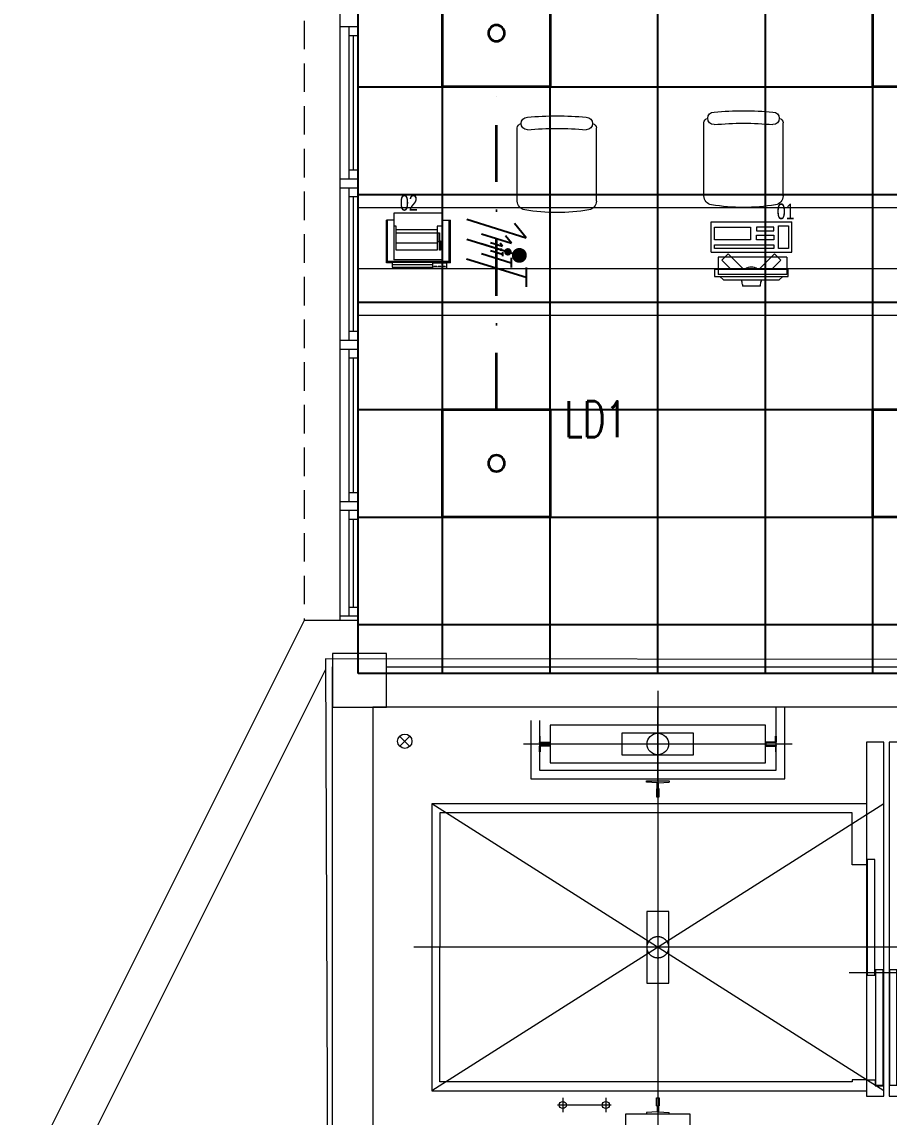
# Model space of a CAD drawing. Header units: inches. Extents: x -12418 to 57169, y -29325 to 19878.
# Drawn here: x -3547 to 1290, y -947 to 5163 of the extents above; entities that cross this region are included whole.
import ezdxf
from ezdxf.enums import TextEntityAlignment as Align

# ---------------------------------------------------------------- set-up
doc = ezdxf.new("R2010")
doc.units = ezdxf.units.IN
doc.header["$LTSCALE"] = 25
doc.header["$MEASUREMENT"] = 0
for name, pattern in [('00-Ground Floor$0$CENTERX2', [101.6, 63.5, -12.7, 12.7, -12.7]), ('00-Ground Floor$0$DASHED2', [9.525, 6.35, -3.175]), ('00-Ground Floor$0$HIDDEN', [9.525, 6.35, -3.175]), ('DASHDOT', [25.4, 12.7, -6.35, 0, -6.35])]:
    doc.linetypes.add(name, pattern=pattern)
doc.layers.get('0').update_dxf_attribs({"color": 8})
for name, color, linetype, lineweight in [('00-Ground Floor$0$72_EGR_EQP_TAG', 142, 'Continuous', 5), ('00-Ground Floor$0$Aluminum', 251, 'Continuous', 5), ('00-Ground Floor$0$Axis', 251, '00-Ground Floor$0$CENTERX2', 5), ('00-Ground Floor$0$C-HYDR-CTCH', 251, 'Continuous', 5), ('00-Ground Floor$0$Cabin', 7, 'Continuous', 5), ('00-Ground Floor$0$LOADING', 253, 'Continuous', 5), ('00-Ground Floor$0$Notes', 1, 'Continuous', 5), ('00-Ground Floor$0$Proj', 251, 'Continuous', 5), ('00-Ground Floor$0$Structure', 251, 'Continuous', 5), ('00-Ground Floor$0$Tech', 169, '00-Ground Floor$0$DASHED2', 5), ('00-Ground Floor$0$Walls', 251, 'Continuous', 5), ('E-LITE-CIRC-NUMB', 6, 'Continuous', 25), ('E-LITE-CLNG', 150, 'Continuous', 35), ('E-LITE-CLNG-CNDT', 6, 'DASHDOT', 35), ('E-LITE-CTRL', 6, 'Continuous', 25), ('E-LITE-IDEN', 6, 'Continuous', 25), ('E-POWR-WIRE', 6, 'Continuous', 25), ('E-POWR-WIRE @ 100', 6, 'Continuous', 25), ('E-POWR-WIRE @ 20', 6, 'Continuous', 25), ('E-POWR-WIRE @ 50', 6, 'Continuous', 25)]:
    doc.layers.add(name, color=color, linetype=linetype, lineweight=lineweight)
doc.layers.add('00-Ground Floor$0$False Ceiling', color=251, linetype='Continuous')
doc.styles.add('00-Ground Floor$0$X3G_ENTITY_257CFD', font='swisscl.ttf', dxfattribs={"height": 200})
doc.styles.add('DC_Simplex', font='SIMPLEX.shx', dxfattribs={"width": 0.7})

# ---------------------------------------------------------------- blocks, each defined once
blk = doc.blocks.new('00-Ground Floor$0$T127-1_B')
at = {"layer": '00-Ground Floor$0$Cabin'}
for p, q in [((78, 4), (82, 63.5)), ((44.5, 8), (44.5, 4)), ((44.5, 4), (78, 4)), ((44.5, -8), (44.5, -4)), ((44.5, -4), (78, -4)), ((78, -4), (82, -63.5))]:
    blk.add_line(p, q, dxfattribs=at)
at = {"layer": '00-Ground Floor$0$Cabin', "ltscale": 5}
for points in [[(82, 63.5), (89, 63.5), (89, -63.5), (82, -63.5)], [(44.5, 8), (0, 8), (0, -8), (44.5, -8)]]:
    blk.add_lwpolyline(points, dxfattribs=at)
blk = doc.blocks.new('00-Ground Floor$0$T127-1_B__1680')
at = {"layer": '00-Ground Floor$0$Axis'}
blk.add_line((-990, 0), (990, 0), dxfattribs=at)
at = {"layer": '00-Ground Floor$0$Notes', "xscale": -1}
blk.add_blockref('00-Ground Floor$0$T127-1_B', (-840, 0), dxfattribs=at)
at = {"layer": '00-Ground Floor$0$Notes'}
blk.add_blockref('00-Ground Floor$0$T127-1_B', (840, 0), dxfattribs=at)
blk = doc.blocks.new('00-Ground Floor$0$JIS5K')
at = {"layer": '00-Ground Floor$0$Cabin'}
for p, q in [((60.2, 8), (60.2, 11.2)), ((60.2, -8), (60.2, -11.2))]:
    blk.add_line(p, q, dxfattribs=at)
at = {"layer": '00-Ground Floor$0$Cabin', "ltscale": 5}
for points in [[(57, 11.2), (0, 11.2), (0, -11.2), (57, -11.2)], [(60.2, 8), (3.2, 8), (3.2, -8), (60.2, -8)], [(57, 11.2), (57, 43.5), (60.2, 43.5), (60.2, 11.2)], [(57, -11.2), (57, -43.5), (60.2, -43.5), (60.2, -11.2)]]:
    blk.add_lwpolyline(points, dxfattribs=at)
blk = doc.blocks.new('00-Ground Floor$0$JIS5K__1200')
at = {"layer": '00-Ground Floor$0$Axis'}
blk.add_line((-750, 0), (750, 0), dxfattribs=at)
at = {"layer": '00-Ground Floor$0$Notes', "xscale": -1}
blk.add_blockref('00-Ground Floor$0$JIS5K', (-600, 0), dxfattribs=at)
at = {"layer": '00-Ground Floor$0$Notes'}
blk.add_blockref('00-Ground Floor$0$JIS5K', (600, 0), dxfattribs=at)
blk = doc.blocks.new('00-Ground Floor$0$对重支撑1')
at = {"layer": '00-Ground Floor$0$Cabin'}
blk.add_lwpolyline([(1060, 178), (929, 178), (929, -178), (1060, -178)], close=True, dxfattribs=at).dxf.unprotected_set("ltscale", 0)
blk = doc.blocks.new('00-Ground Floor$0$井道平面图轿厢1轿厢地坎')
at = {"layer": '00-Ground Floor$0$Axis', "ltscale": 0.864}
blk.add_lwpolyline([(0, 96), (0, -192)], dxfattribs=at)
at = {"layer": '00-Ground Floor$0$Cabin', "ltscale": 5}
for points in [[(690, 0), (690, -96), (-1285, -96), (-1285, 0)], [(15, -3), (15, -46), (-630, -46), (-630, -3)], [(630, -50), (630, -93), (-15, -93), (-15, -50)]]:
    blk.add_lwpolyline(points, close=True, dxfattribs=at)
at = {"layer": '00-Ground Floor$0$Cabin'}
for points in [[(600, 0), (600, -48)], [(600, -48), (633, -48)], [(633, -48), (633, -96)]]:
    blk.add_lwpolyline(points, dxfattribs=at)
blk = doc.blocks.new('00-Ground Floor$0$层门地坎1')
at = {"layer": '00-Ground Floor$0$Axis', "ltscale": 0.81}
blk.add_lwpolyline([(0, 90), (0, -180)], dxfattribs=at)
at = {"layer": '00-Ground Floor$0$Cabin', "ltscale": 5}
for points in [[(690, 0), (690, -90), (-1285, -90), (-1285, 0)], [(15, -47), (15, -87), (-630, -87), (-630, -47)], [(630, -3), (630, -43), (-15, -43), (-15, -3)]]:
    blk.add_lwpolyline(points, close=True, dxfattribs=at)
blk = doc.blocks.new('00-Ground Floor$0$GF21021-P')
for p, q in [((-0.2207, 0.4756), (-0.2207, 0.0675)), ((0.2205, 0.4756), (0.2205, 0.0675))]:
    blk.add_line(p, q)
for centre, radius, start, end in [((-0.1707, 0.4756), 0.05, 99.63288, 180), ((-0.0001, -0.5295), 1.0695, 80.36712, 99.63288), ((0.1705, 0.4756), 0.05, 0, 80.36712), ((-0.1957, 0.0675), 0.025, 180, 261.47208), ((-0.1643, 0.0425), 0.0351, 90, 270), ((0, 1.8467), 1.7767, 264.69456, 275.30527), ((0.1641, 0.0425), 0.0351, 270, 90), ((0.1955, 0.0675), 0.025, 278.52792, 0), ((0, 1.8314), 1.8314, 264.85322, 275.14698)]:
    blk.add_arc(centre, radius, start, end)
blk = doc.blocks.new('00-Ground Floor$0$ITPPLT2C-P')
at = {"color": 0}
for p, q in [((0, 0), (0, -0.2262)), ((0.0252, 0), (0, 0)), ((0.0139, 0), (0.0139, -0.2262)), ((0.0252, 0), (0.0139, 0)), ((0.0229, 0.0318), (0.2618, 0.0318)), ((0.0304, 0.0256), (0.0229, 0.0318)), ((0.0229, 0), (0.0229, 0.0318)), ((0.0252, -0.2262), (0.0252, 0)), ((0.0304, -0.3182), (0.0304, 0.0256)), ((0.0304, 0.0256), (0.2618, 0.0256)), ((0.2618, -0.0096), (0.2618, 0.0318)), ((0.0401, -0.2769), (0.0401, -0.0096)), ((0.3, -0.0096), (0.0401, -0.0096)), ((0.0939, -0.2515), (0.0939, -0.0222)), ((0.0939, -0.0222), (0.2274, -0.0222)), ((0.1321, -0.2515), (0.1321, -0.0222)), ((0.1894, -0.2515), (0.1894, -0.0222)), ((0.2082, -0.2515), (0.2082, -0.0222)), ((0.2274, -0.0222), (0.2274, -0.0096)), ((0.3, -0.2769), (0.3, -0.0096)), ((-0.0091, -0.2262), (0.0267, -0.2262)), ((-0.0091, -0.3023), (-0.0091, -0.2262)), ((-0.0087, -0.2262), (0.0236, -0.2262)), ((-0.0087, -0.3023), (-0.0087, -0.2262)), ((0, -0.2262), (0.0252, -0.2262)), ((0.0023, -0.2495), (0.0023, -0.2334)), ((0.0023, -0.2334), (0.0045, -0.2334)), ((0.0045, -0.2334), (0.0045, -0.2495)), ((0.0139, -0.2262), (0.0252, -0.2262)), ((0.0236, -0.2262), (0.0236, -0.3023)), ((0.0267, -0.2262), (0.0267, -0.3023)), ((0.0267, -0.3023), (-0.0091, -0.3023)), ((0.0236, -0.3023), (-0.0087, -0.3023)), ((0.0045, -0.2495), (0.0023, -0.2495)), ((0.0023, -0.2721), (0.0023, -0.2562)), ((0.0023, -0.2562), (0.0045, -0.2562)), ((0.0045, -0.2721), (0.0023, -0.2721)), ((0.0023, -0.295), (0.0023, -0.2793)), ((0.0023, -0.2793), (0.0045, -0.2793)), ((0.0045, -0.295), (0.0023, -0.295)), ((0.0045, -0.2562), (0.0045, -0.2721)), ((0.0045, -0.2793), (0.0045, -0.295)), ((0.0229, -0.3246), (0.0229, -0.3023)), ((0.3, -0.2769), (0.0401, -0.2769)), ((0.2274, -0.2515), (0.0939, -0.2515)), ((0.0947, -0.2701), (0.0947, -0.2641)), ((0.0947, -0.2641), (0.1395, -0.2641)), ((0.1457, -0.2701), (0.0947, -0.2701)), ((0.1395, -0.2575), (0.19, -0.2575)), ((0.1395, -0.2641), (0.1395, -0.2575)), ((0.19, -0.2641), (0.1457, -0.2641)), ((0.1457, -0.2641), (0.1457, -0.2701)), ((0.19, -0.2575), (0.19, -0.2641)), ((0.2274, -0.2769), (0.2274, -0.2515)), ((0.2618, -0.2769), (0.2618, -0.3246)), ((0.0304, -0.3182), (0.0229, -0.3246)), ((0.0229, -0.3246), (0.2618, -0.3246)), ((0.0304, -0.3182), (0.2618, -0.3182))]:
    blk.add_line(p, q, dxfattribs=at)
blk = doc.blocks.new('00-Ground Floor$0$ITCWLS1-P')
at = {"layer": '00-Ground Floor$0$LOADING'}
for p, q in [((-0.2651, 0.43, 0), (-0.3051, 0.43, 0)), ((-0.3051, 0.43, 0), (-0.3051, 0.02, 0)), ((-0.2651, 0.43, 0), (-0.2651, 0.02, 0)), ((-0.17, 0.45), (-0.17, 0)), ((-0.17, 0.45), (0, 0.45)), ((-0.1496, 0.4305), (-0.1291, 0.4305)), ((-0.1291, 0.4305), (-0.1291, 0.4089)), ((0, 0.45), (0, 0)), ((-0.3251, 0.38, 0), (-0.3051, 0.4, 0)), ((-0.3251, 0.38, 0), (-0.3251, 0.07, 0)), ((-0.197, 0.4094), (-0.295, 0.4094)), ((-0.295, 0.0264), (-0.295, 0.4094)), ((-0.197, 0.0264), (-0.197, 0.4094)), ((-0.3503, 0.275), (-0.3596, 0.275)), ((-0.3596, 0.175), (-0.3596, 0.275)), ((-0.3503, 0.175), (-0.3596, 0.175)), ((-0.3251, 0.07, 0), (-0.3051, 0.05, 0)), ((-0.3051, 0.02, 0), (-0.2651, 0.02, 0)), ((-0.197, 0.0264), (-0.295, 0.0264)), ((-0.17, 0), (0, 0))]:
    blk.add_line(p, q, dxfattribs=at)
at = {"layer": '00-Ground Floor$0$LOADING', "extrusion": (2.48281e-10, 3.18408e-10, -1)}
for p, q in [((-0.2651, 0.3395), (-0.2144, 0.3902)), ((-0.1791, 0.3548), (-0.2144, 0.3902)), ((-0.2651, 0.2688), (-0.1791, 0.3548))]:
    blk.add_line(p, q, dxfattribs=at)
at = {"layer": '00-Ground Floor$0$LOADING', "extrusion": (2.48281e-10, -3.18408e-10, -1)}
for p, q in [((-0.2651, 0.1812), (-0.1791, 0.0952)), ((-0.2651, 0.1105), (-0.2144, 0.0598)), ((-0.1791, 0.0952), (-0.2144, 0.0598))]:
    blk.add_line(p, q, dxfattribs=at)
at = {"layer": '00-Ground Floor$0$LOADING'}
for points in [[(-0.1291, 0.4089), (-0.1291, 0.1), (-0.1496, 0.1), (-0.1496, 0.4305)], [(-0.1496, 0.1), (-0.1496, 0.1), (-0.1496, 0.1), (-0.1496, 0.1), (-0.1496, 0.1), (-0.1496, 0.1), (-0.1496, 0.1), (-0.1496, 0.1), (-0.1496, 0.1)], [(-0.1496, 0.1), (-0.1496, 0.1), (-0.1496, 0.1), (-0.1496, 0.1), (-0.1496, 0.1), (-0.1496, 0.1), (-0.1496, 0.1), (-0.1496, 0.1), (-0.1496, 0.1), (-0.1496, 0.1), (-0.1496, 0.1), (-0.1496, 0.1), (-0.1496, 0.1), (-0.1496, 0.1), (-0.1496, 0.1), (-0.1496, 0.1), (-0.1496, 0.1), (-0.1496, 0.1)], [(-0.1496, 0.1), (-0.1496, 0.1), (-0.1496, 0.1), (-0.1496, 0.1), (-0.1496, 0.1), (-0.1496, 0.1), (-0.1496, 0.1), (-0.1496, 0.1), (-0.1496, 0.1), (-0.1496, 0.1)], [(-0.1496, 0.1), (-0.1496, 0.1), (-0.1496, 0.1), (-0.1496, 0.1), (-0.1496, 0.1), (-0.1496, 0.1), (-0.1496, 0.1)], [(-0.1496, 0.1), (-0.1496, 0.1), (-0.1496, 0.1), (-0.1496, 0.1), (-0.1496, 0.1), (-0.1496, 0.1), (-0.1496, 0.1), (-0.1496, 0.1), (-0.1496, 0.1), (-0.1496, 0.1)], [(-0.1496, 0.1), (-0.1496, 0.1), (-0.1496, 0.1), (-0.1496, 0.1), (-0.1496, 0.1), (-0.1496, 0.1), (-0.1496, 0.1), (-0.1496, 0.1), (-0.1496, 0.1), (-0.1496, 0.1), (-0.1496, 0.1), (-0.1496, 0.1), (-0.1496, 0.1), (-0.1496, 0.1), (-0.1496, 0.1)], [(-0.1496, 0.1), (-0.1496, 0.1), (-0.1496, 0.1), (-0.1496, 0.1), (-0.1496, 0.1), (-0.1496, 0.1), (-0.1496, 0.1), (-0.1496, 0.1), (-0.1496, 0.1), (-0.1496, 0.1)], [(-0.1496, 0.1), (-0.1496, 0.1), (-0.1496, 0.1), (-0.1496, 0.1), (-0.1496, 0.1), (-0.1496, 0.1), (-0.1496, 0.1), (-0.1496, 0.1), (-0.1496, 0.1), (-0.1496, 0.1)], [(-0.1496, 0.1), (-0.1496, 0.1), (-0.1496, 0.1), (-0.1496, 0.1), (-0.1496, 0.1), (-0.1496, 0.1), (-0.1496, 0.1), (-0.1496, 0.1), (-0.1496, 0.1), (-0.1496, 0.1), (-0.1496, 0.1), (-0.1496, 0.1), (-0.1496, 0.1), (-0.1496, 0.1), (-0.1496, 0.1), (-0.1496, 0.1), (-0.1496, 0.1), (-0.1496, 0.1), (-0.1496, 0.1), (-0.1496, 0.1), (-0.1496, 0.1), (-0.1496, 0.1), (-0.1496, 0.1), (-0.1496, 0.1), (-0.1496, 0.1), (-0.1496, 0.1), (-0.1496, 0.1), (-0.1496, 0.1), (-0.1496, 0.1), (-0.1496, 0.1), (-0.1496, 0.1), (-0.1496, 0.1), (-0.1496, 0.1), (-0.1496, 0.1), (-0.1496, 0.1), (-0.1496, 0.1), (-0.1496, 0.1), (-0.1496, 0.1), (-0.1496, 0.1), (-0.1496, 0.1), (-0.1496, 0.1), (-0.1496, 0.1), (-0.1496, 0.1), (-0.1496, 0.1), (-0.1496, 0.1), (-0.1496, 0.1), (-0.1496, 0.1), (-0.1496, 0.1), (-0.1496, 0.1), (-0.1496, 0.1), (-0.1496, 0.1), (-0.1496, 0.1), (-0.1496, 0.1), (-0.1496, 0.1)], [(-0.1496, 0.1), (-0.1496, 0.1), (-0.1496, 0.1), (-0.1496, 0.1), (-0.1496, 0.1), (-0.1496, 0.1), (-0.1496, 0.1), (-0.1496, 0.1), (-0.1496, 0.1), (-0.1496, 0.1), (-0.1496, 0.1), (-0.1496, 0.1), (-0.1496, 0.1), (-0.1496, 0.1), (-0.1496, 0.1), (-0.1496, 0.1), (-0.1496, 0.1), (-0.1496, 0.1), (-0.1496, 0.1), (-0.1496, 0.1), (-0.1496, 0.1), (-0.1496, 0.1), (-0.1496, 0.1), (-0.1496, 0.1), (-0.1496, 0.1), (-0.1496, 0.1), (-0.1496, 0.1), (-0.1496, 0.1), (-0.1496, 0.1), (-0.1496, 0.1), (-0.1496, 0.1), (-0.1496, 0.1), (-0.1496, 0.1), (-0.1496, 0.1), (-0.1496, 0.1), (-0.1496, 0.1), (-0.1496, 0.1), (-0.1496, 0.1), (-0.1496, 0.1), (-0.1496, 0.1), (-0.1496, 0.1), (-0.1496, 0.1), (-0.1496, 0.1), (-0.1496, 0.1), (-0.1496, 0.1), (-0.1496, 0.1), (-0.1496, 0.1), (-0.1496, 0.1), (-0.1496, 0.1), (-0.1496, 0.1), (-0.1496, 0.1), (-0.1496, 0.1), (-0.1496, 0.1), (-0.1496, 0.1), (-0.1496, 0.1), (-0.1496, 0.1), (-0.1496, 0.1), (-0.1496, 0.1), (-0.1496, 0.1), (-0.1496, 0.1), (-0.1496, 0.1), (-0.1496, 0.1), (-0.1496, 0.1), (-0.1496, 0.1), (-0.1496, 0.1), (-0.1496, 0.1), (-0.1496, 0.1), (-0.1496, 0.1), (-0.1496, 0.1), (-0.1496, 0.1), (-0.1496, 0.1), (-0.1496, 0.1), (-0.1496, 0.1), (-0.1496, 0.1), (-0.1496, 0.1), (-0.1496, 0.1), (-0.1496, 0.1), (-0.1496, 0.1), (-0.1496, 0.1), (-0.1496, 0.1), (-0.1496, 0.1), (-0.1496, 0.1), (-0.1496, 0.1), (-0.1496, 0.1), (-0.1496, 0.1), (-0.1496, 0.1), (-0.1496, 0.1), (-0.1496, 0.1), (-0.1496, 0.1)], [(-0.1496, 0.1), (-0.1496, 0.1), (-0.1496, 0.1), (-0.1496, 0.1), (-0.1496, 0.1), (-0.1496, 0.1), (-0.1496, 0.1), (-0.1496, 0.1), (-0.1496, 0.1), (-0.1496, 0.1), (-0.1496, 0.1), (-0.1496, 0.1)], [(-0.1496, 0.1), (-0.1496, 0.1), (-0.1496, 0.1), (-0.1496, 0.1), (-0.1496, 0.1), (-0.1496, 0.1), (-0.1496, 0.1)], [(-0.1496, 0.1), (-0.1496, 0.1), (-0.1496, 0.1), (-0.1496, 0.1), (-0.1496, 0.1), (-0.1496, 0.1), (-0.1496, 0.1), (-0.1496, 0.1), (-0.1496, 0.1), (-0.1496, 0.1), (-0.1496, 0.1), (-0.1496, 0.1), (-0.1496, 0.1), (-0.1496, 0.1), (-0.1496, 0.1), (-0.1496, 0.1), (-0.1496, 0.1)], [(-0.1496, 0.1), (-0.1496, 0.1), (-0.1496, 0.1), (-0.1496, 0.1), (-0.1496, 0.1), (-0.1496, 0.1), (-0.1496, 0.1), (-0.1496, 0.1), (-0.1496, 0.1), (-0.1496, 0.1), (-0.1496, 0.1), (-0.1496, 0.1), (-0.1496, 0.1), (-0.1496, 0.1), (-0.1496, 0.1), (-0.1496, 0.1), (-0.1496, 0.1), (-0.1496, 0.1), (-0.1496, 0.1), (-0.1496, 0.1), (-0.1496, 0.1), (-0.1496, 0.1), (-0.1496, 0.1), (-0.1496, 0.1), (-0.1496, 0.1), (-0.1496, 0.1), (-0.1496, 0.1), (-0.1496, 0.1), (-0.1496, 0.1), (-0.1496, 0.1), (-0.1496, 0.1), (-0.1496, 0.1), (-0.1496, 0.1), (-0.1496, 0.1), (-0.1496, 0.1), (-0.1496, 0.1), (-0.1496, 0.1), (-0.1496, 0.1), (-0.1496, 0.1), (-0.1496, 0.1), (-0.1496, 0.1), (-0.1496, 0.1), (-0.1496, 0.1), (-0.1496, 0.1), (-0.1496, 0.1), (-0.1496, 0.1), (-0.1496, 0.1), (-0.1496, 0.1), (-0.1496, 0.1), (-0.1496, 0.1), (-0.1496, 0.1), (-0.1496, 0.1), (-0.1496, 0.1), (-0.1496, 0.1), (-0.1496, 0.1), (-0.1496, 0.1), (-0.1496, 0.1), (-0.1496, 0.1), (-0.1496, 0.1), (-0.1496, 0.1), (-0.1496, 0.1), (-0.1496, 0.1), (-0.1496, 0.1), (-0.1496, 0.1), (-0.1496, 0.1), (-0.1496, 0.1), (-0.1496, 0.1), (-0.1496, 0.1), (-0.1496, 0.1), (-0.1496, 0.1), (-0.1496, 0.1), (-0.1496, 0.1), (-0.1496, 0.1), (-0.1496, 0.1), (-0.1496, 0.1), (-0.1496, 0.1), (-0.1496, 0.1), (-0.1496, 0.1), (-0.1496, 0.1), (-0.1496, 0.1), (-0.1496, 0.1), (-0.1496, 0.1), (-0.1496, 0.1), (-0.1496, 0.1), (-0.1496, 0.1), (-0.1496, 0.1), (-0.1496, 0.1), (-0.1496, 0.1), (-0.1496, 0.1), (-0.1496, 0.1), (-0.1496, 0.1), (-0.1496, 0.1), (-0.1496, 0.1), (-0.1496, 0.1), (-0.1496, 0.1), (-0.1496, 0.1), (-0.1496, 0.1), (-0.1496, 0.1), (-0.1496, 0.1), (-0.1496, 0.1), (-0.1496, 0.1), (-0.1496, 0.1), (-0.1496, 0.1), (-0.1496, 0.1), (-0.1496, 0.1), (-0.1496, 0.1), (-0.1496, 0.1), (-0.1496, 0.1), (-0.1496, 0.1), (-0.1496, 0.1), (-0.1496, 0.1)], [(-0.1496, 0.1), (-0.1496, 0.1), (-0.1496, 0.1), (-0.1496, 0.1), (-0.1496, 0.1), (-0.1496, 0.1), (-0.1496, 0.1), (-0.1496, 0.1)]]:
    blk.add_lwpolyline(points, dxfattribs=at)
for points in [[(-0.1019, 0.4305), (-0.0304, 0.4305), (-0.0304, 0.2294), (-0.1019, 0.2294)], [(-0.1019, 0.1954), (-0.0747, 0.1954), (-0.0747, 0.1), (-0.1019, 0.1)], [(-0.0304, 0.1954), (-0.0508, 0.1954), (-0.0508, 0.1), (-0.0304, 0.1)], [(-0.1496, 0.1), (-0.1496, 0.1), (-0.1496, 0.1), (-0.1496, 0.1), (-0.1496, 0.1), (-0.1496, 0.1), (-0.1496, 0.1), (-0.1496, 0.1), (-0.1496, 0.1), (-0.1496, 0.1), (-0.1496, 0.1), (-0.1496, 0.1), (-0.1496, 0.1), (-0.1496, 0.1), (-0.1496, 0.1), (-0.1496, 0.1), (-0.1496, 0.1), (-0.1496, 0.1), (-0.1496, 0.1), (-0.1496, 0.1), (-0.1496, 0.1), (-0.1496, 0.1), (-0.1496, 0.1), (-0.1496, 0.1), (-0.1496, 0.1), (-0.1496, 0.1), (-0.1496, 0.1), (-0.1496, 0.1), (-0.1496, 0.1), (-0.1496, 0.1), (-0.1496, 0.1), (-0.1496, 0.1), (-0.1496, 0.1), (-0.1496, 0.1), (-0.1496, 0.1), (-0.1496, 0.1), (-0.1496, 0.1), (-0.1496, 0.1), (-0.1496, 0.1), (-0.1496, 0.1), (-0.1496, 0.1), (-0.1496, 0.1), (-0.1496, 0.1), (-0.1496, 0.1), (-0.1496, 0.1), (-0.1496, 0.1), (-0.1496, 0.1), (-0.1496, 0.1), (-0.1496, 0.1), (-0.1496, 0.1), (-0.1496, 0.1), (-0.1496, 0.1), (-0.1496, 0.1), (-0.1496, 0.1), (-0.1496, 0.1), (-0.1496, 0.1), (-0.1496, 0.1), (-0.1496, 0.1), (-0.1496, 0.1), (-0.1496, 0.1), (-0.1496, 0.1), (-0.1496, 0.1), (-0.1496, 0.1), (-0.1496, 0.1), (-0.1496, 0.1), (-0.1496, 0.1), (-0.1496, 0.1), (-0.1496, 0.1), (-0.1496, 0.1), (-0.1496, 0.1), (-0.1496, 0.1), (-0.1496, 0.1), (-0.1496, 0.1), (-0.1496, 0.1), (-0.1496, 0.1), (-0.1496, 0.1), (-0.1496, 0.1), (-0.1496, 0.1), (-0.1496, 0.1), (-0.1496, 0.1), (-0.1496, 0.1), (-0.1496, 0.1), (-0.1496, 0.1), (-0.1496, 0.1), (-0.1496, 0.1), (-0.1496, 0.1), (-0.1496, 0.1), (-0.1496, 0.1), (-0.1496, 0.1), (-0.1496, 0.1), (-0.1496, 0.1), (-0.1496, 0.1), (-0.1496, 0.1), (-0.1496, 0.1), (-0.1496, 0.1), (-0.1496, 0.1), (-0.1496, 0.1), (-0.1496, 0.1), (-0.1496, 0.1), (-0.1496, 0.1), (-0.1496, 0.1), (-0.1496, 0.1), (-0.1496, 0.1), (-0.1496, 0.1), (-0.1496, 0.1), (-0.1496, 0.1), (-0.1496, 0.1), (-0.1496, 0.1), (-0.1496, 0.1), (-0.1496, 0.1), (-0.1496, 0.1), (-0.1496, 0.1), (-0.1496, 0.1), (-0.1496, 0.1), (-0.1496, 0.1), (-0.1496, 0.1), (-0.1496, 0.1), (-0.1496, 0.1), (-0.1496, 0.1), (-0.1496, 0.1), (-0.1496, 0.1), (-0.1496, 0.1), (-0.1496, 0.1), (-0.1496, 0.1), (-0.1496, 0.1), (-0.1496, 0.1), (-0.1496, 0.1), (-0.1496, 0.1), (-0.1496, 0.1), (-0.1496, 0.1), (-0.1496, 0.1), (-0.1496, 0.1), (-0.1496, 0.1), (-0.1496, 0.1), (-0.1496, 0.1), (-0.1496, 0.1), (-0.1496, 0.1), (-0.1496, 0.1), (-0.1496, 0.1), (-0.1496, 0.1), (-0.1496, 0.1), (-0.1496, 0.1), (-0.1496, 0.1), (-0.1496, 0.1), (-0.1496, 0.1), (-0.1496, 0.1), (-0.1496, 0.1), (-0.1496, 0.1), (-0.1496, 0.1), (-0.1496, 0.1), (-0.1496, 0.1), (-0.1496, 0.1), (-0.1496, 0.1), (-0.1496, 0.1), (-0.1496, 0.1), (-0.1496, 0.1), (-0.1496, 0.1), (-0.1496, 0.1), (-0.1496, 0.1), (-0.1496, 0.1), (-0.1496, 0.1), (-0.1496, 0.1), (-0.1496, 0.1), (-0.1496, 0.1), (-0.1496, 0.1), (-0.1496, 0.1), (-0.1496, 0.1), (-0.1496, 0.1), (-0.1496, 0.1), (-0.1496, 0.1), (-0.1496, 0.1), (-0.1496, 0.1), (-0.1496, 0.1), (-0.1496, 0.1), (-0.1496, 0.1), (-0.1496, 0.1), (-0.1496, 0.1), (-0.1496, 0.1), (-0.1496, 0.1), (-0.1496, 0.1), (-0.1496, 0.1), (-0.1496, 0.1), (-0.1496, 0.1), (-0.1496, 0.1), (-0.1496, 0.1), (-0.1496, 0.1), (-0.1496, 0.1), (-0.1496, 0.1), (-0.1496, 0.1), (-0.1496, 0.1), (-0.1496, 0.1), (-0.1496, 0.1), (-0.1496, 0.1), (-0.1496, 0.1), (-0.1496, 0.1), (-0.1496, 0.1), (-0.1496, 0.1), (-0.1496, 0.1), (-0.1496, 0.1), (-0.1496, 0.1), (-0.1496, 0.1), (-0.1496, 0.1), (-0.1496, 0.1), (-0.1496, 0.1), (-0.1496, 0.1), (-0.1496, 0.1), (-0.1496, 0.1), (-0.1496, 0.1), (-0.1496, 0.1), (-0.1496, 0.1), (-0.1496, 0.1), (-0.1496, 0.1), (-0.1496, 0.1), (-0.1496, 0.1), (-0.1496, 0.1), (-0.1496, 0.1), (-0.1496, 0.1), (-0.1496, 0.1), (-0.1496, 0.1), (-0.1496, 0.1), (-0.1496, 0.1), (-0.1496, 0.1), (-0.1496, 0.1), (-0.1496, 0.1), (-0.1496, 0.1), (-0.1496, 0.1), (-0.1496, 0.1), (-0.1496, 0.1), (-0.1496, 0.1), (-0.1496, 0.1), (-0.1496, 0.1), (-0.1496, 0.1), (-0.1496, 0.1), (-0.1496, 0.1), (-0.1496, 0.1), (-0.1496, 0.1), (-0.1496, 0.1), (-0.1496, 0.1), (-0.1496, 0.1), (-0.1496, 0.1), (-0.1496, 0.1), (-0.1496, 0.1), (-0.1496, 0.1), (-0.1496, 0.1), (-0.1496, 0.1), (-0.1496, 0.1), (-0.1496, 0.1), (-0.1496, 0.1), (-0.1496, 0.1), (-0.1496, 0.1), (-0.1496, 0.1), (-0.1496, 0.1), (-0.1496, 0.1), (-0.1496, 0.1), (-0.1496, 0.1), (-0.1496, 0.1), (-0.1496, 0.1), (-0.1496, 0.1), (-0.1496, 0.1), (-0.1496, 0.1), (-0.1496, 0.1), (-0.1496, 0.1), (-0.1496, 0.1), (-0.1496, 0.1), (-0.1496, 0.1), (-0.1496, 0.1), (-0.1496, 0.1), (-0.1496, 0.1), (-0.1496, 0.1), (-0.1496, 0.1), (-0.1496, 0.1), (-0.1496, 0.1), (-0.1496, 0.1), (-0.1496, 0.1), (-0.1496, 0.1), (-0.1496, 0.1), (-0.1496, 0.1)], [(-0.1496, 0.1), (-0.1496, 0.1), (-0.1496, 0.1), (-0.1496, 0.1), (-0.1496, 0.1), (-0.1496, 0.1), (-0.1496, 0.1), (-0.1496, 0.1), (-0.1496, 0.1), (-0.1496, 0.1), (-0.1496, 0.1), (-0.1496, 0.1), (-0.1496, 0.1), (-0.1496, 0.1), (-0.1496, 0.1), (-0.1496, 0.1), (-0.1496, 0.1), (-0.1496, 0.1), (-0.1496, 0.1), (-0.1496, 0.1), (-0.1496, 0.1), (-0.1496, 0.1), (-0.1496, 0.1), (-0.1496, 0.1), (-0.1496, 0.1), (-0.1496, 0.1), (-0.1496, 0.1), (-0.1496, 0.1), (-0.1496, 0.1), (-0.1496, 0.1), (-0.1496, 0.1), (-0.1496, 0.1), (-0.1496, 0.1), (-0.1496, 0.1), (-0.1496, 0.1), (-0.1496, 0.1), (-0.1496, 0.1), (-0.1496, 0.1), (-0.1496, 0.1), (-0.1496, 0.1), (-0.1496, 0.1), (-0.1496, 0.1), (-0.1496, 0.1), (-0.1496, 0.1), (-0.1496, 0.1), (-0.1496, 0.1), (-0.1496, 0.1), (-0.1496, 0.1), (-0.1496, 0.1), (-0.1496, 0.1), (-0.1496, 0.1), (-0.1496, 0.1), (-0.1496, 0.1), (-0.1496, 0.1), (-0.1496, 0.1), (-0.1496, 0.1), (-0.1496, 0.1), (-0.1496, 0.1), (-0.1496, 0.1), (-0.1496, 0.1), (-0.1496, 0.1), (-0.1496, 0.1), (-0.1496, 0.1), (-0.1496, 0.1), (-0.1496, 0.1), (-0.1496, 0.1), (-0.1496, 0.1), (-0.1496, 0.1), (-0.1496, 0.1), (-0.1496, 0.1), (-0.1496, 0.1), (-0.1496, 0.1), (-0.1496, 0.1), (-0.1496, 0.1), (-0.1496, 0.1), (-0.1496, 0.1), (-0.1496, 0.1), (-0.1496, 0.1), (-0.1496, 0.1), (-0.1496, 0.1), (-0.1496, 0.1), (-0.1496, 0.1), (-0.1496, 0.1), (-0.1496, 0.1), (-0.1496, 0.1), (-0.1496, 0.1), (-0.1496, 0.1), (-0.1496, 0.1), (-0.1496, 0.1), (-0.1496, 0.1), (-0.1496, 0.1), (-0.1496, 0.1), (-0.1496, 0.1), (-0.1496, 0.1), (-0.1496, 0.1), (-0.1496, 0.1), (-0.1496, 0.1), (-0.1496, 0.1), (-0.1496, 0.1), (-0.1496, 0.1), (-0.1496, 0.1), (-0.1496, 0.1), (-0.1496, 0.1), (-0.1496, 0.1), (-0.1496, 0.1), (-0.1496, 0.1), (-0.1496, 0.1), (-0.1496, 0.1), (-0.1496, 0.1), (-0.1496, 0.1), (-0.1496, 0.1), (-0.1496, 0.1), (-0.1496, 0.1), (-0.1496, 0.1), (-0.1496, 0.1), (-0.1496, 0.1), (-0.1496, 0.1), (-0.1496, 0.1), (-0.1496, 0.1), (-0.1496, 0.1), (-0.1496, 0.1), (-0.1496, 0.1), (-0.1496, 0.1), (-0.1496, 0.1), (-0.1496, 0.1), (-0.1496, 0.1), (-0.1496, 0.1), (-0.1496, 0.1), (-0.1496, 0.1), (-0.1496, 0.1), (-0.1496, 0.1), (-0.1496, 0.1), (-0.1496, 0.1), (-0.1496, 0.1), (-0.1496, 0.1), (-0.1496, 0.1), (-0.1496, 0.1), (-0.1496, 0.1), (-0.1496, 0.1), (-0.1496, 0.1), (-0.1496, 0.1), (-0.1496, 0.1), (-0.1496, 0.1), (-0.1496, 0.1), (-0.1496, 0.1), (-0.1496, 0.1), (-0.1496, 0.1), (-0.1496, 0.1), (-0.1496, 0.1), (-0.1496, 0.1), (-0.1496, 0.1), (-0.1496, 0.1), (-0.1496, 0.1), (-0.1496, 0.1), (-0.1496, 0.1), (-0.1496, 0.1), (-0.1496, 0.1), (-0.1496, 0.1), (-0.1496, 0.1), (-0.1496, 0.1), (-0.1496, 0.1), (-0.1496, 0.1), (-0.1496, 0.1), (-0.1496, 0.1), (-0.1496, 0.1), (-0.1496, 0.1), (-0.1496, 0.1), (-0.1496, 0.1), (-0.1496, 0.1), (-0.1496, 0.1), (-0.1496, 0.1), (-0.1496, 0.1), (-0.1496, 0.1), (-0.1496, 0.1), (-0.1496, 0.1), (-0.1496, 0.1), (-0.1496, 0.1), (-0.1496, 0.1), (-0.1496, 0.1), (-0.1496, 0.1), (-0.1496, 0.1), (-0.1496, 0.1), (-0.1496, 0.1), (-0.1496, 0.1), (-0.1496, 0.1), (-0.1496, 0.1), (-0.1496, 0.1), (-0.1496, 0.1), (-0.1496, 0.1), (-0.1496, 0.1), (-0.1496, 0.1), (-0.1496, 0.1), (-0.1496, 0.1), (-0.1496, 0.1), (-0.1496, 0.1), (-0.1496, 0.1), (-0.1496, 0.1), (-0.1496, 0.1), (-0.1496, 0.1), (-0.1496, 0.1), (-0.1496, 0.1), (-0.1496, 0.1), (-0.1496, 0.1), (-0.1496, 0.1), (-0.1496, 0.1), (-0.1496, 0.1), (-0.1496, 0.1), (-0.1496, 0.1), (-0.1496, 0.1), (-0.1496, 0.1), (-0.1496, 0.1), (-0.1496, 0.1), (-0.1496, 0.1), (-0.1496, 0.1)], [(-0.1496, 0.1), (-0.1496, 0.1), (-0.1496, 0.1), (-0.1496, 0.1), (-0.1496, 0.1), (-0.1496, 0.1), (-0.1496, 0.1), (-0.1496, 0.1), (-0.1496, 0.1), (-0.1496, 0.1), (-0.1496, 0.1), (-0.1496, 0.1), (-0.1496, 0.1), (-0.1496, 0.1), (-0.1496, 0.1), (-0.1496, 0.1), (-0.1496, 0.1), (-0.1496, 0.1), (-0.1496, 0.1), (-0.1496, 0.1), (-0.1496, 0.1), (-0.1496, 0.1), (-0.1496, 0.1), (-0.1496, 0.1), (-0.1496, 0.1), (-0.1496, 0.1), (-0.1496, 0.1), (-0.1496, 0.1), (-0.1496, 0.1), (-0.1496, 0.1), (-0.1496, 0.1), (-0.1496, 0.1), (-0.1496, 0.1), (-0.1496, 0.1), (-0.1496, 0.1), (-0.1496, 0.1), (-0.1496, 0.1), (-0.1496, 0.1), (-0.1496, 0.1), (-0.1496, 0.1), (-0.1496, 0.1), (-0.1496, 0.1), (-0.1496, 0.1), (-0.1496, 0.1), (-0.1496, 0.1), (-0.1496, 0.1), (-0.1496, 0.1), (-0.1496, 0.1), (-0.1496, 0.1), (-0.1496, 0.1), (-0.1496, 0.1), (-0.1496, 0.1), (-0.1496, 0.1), (-0.1496, 0.1), (-0.1496, 0.1), (-0.1496, 0.1), (-0.1496, 0.1), (-0.1496, 0.1), (-0.1496, 0.1), (-0.1496, 0.1), (-0.1496, 0.1), (-0.1496, 0.1), (-0.1496, 0.1), (-0.1496, 0.1), (-0.1496, 0.1), (-0.1496, 0.1), (-0.1496, 0.1), (-0.1496, 0.1), (-0.1496, 0.1), (-0.1496, 0.1), (-0.1496, 0.1), (-0.1496, 0.1), (-0.1496, 0.1), (-0.1496, 0.1), (-0.1496, 0.1), (-0.1496, 0.1), (-0.1496, 0.1), (-0.1496, 0.1), (-0.1496, 0.1), (-0.1496, 0.1), (-0.1496, 0.1), (-0.1496, 0.1), (-0.1496, 0.1), (-0.1496, 0.1), (-0.1496, 0.1), (-0.1496, 0.1), (-0.1496, 0.1), (-0.1496, 0.1), (-0.1496, 0.1), (-0.1496, 0.1), (-0.1496, 0.1), (-0.1496, 0.1), (-0.1496, 0.1), (-0.1496, 0.1), (-0.1496, 0.1), (-0.1496, 0.1), (-0.1496, 0.1), (-0.1496, 0.1), (-0.1496, 0.1), (-0.1496, 0.1), (-0.1496, 0.1), (-0.1496, 0.1), (-0.1496, 0.1), (-0.1496, 0.1), (-0.1496, 0.1), (-0.1496, 0.1), (-0.1496, 0.1), (-0.1496, 0.1), (-0.1496, 0.1), (-0.1496, 0.1), (-0.1496, 0.1), (-0.1496, 0.1), (-0.1496, 0.1), (-0.1496, 0.1), (-0.1496, 0.1), (-0.1496, 0.1), (-0.1496, 0.1), (-0.1496, 0.1), (-0.1496, 0.1), (-0.1496, 0.1), (-0.1496, 0.1), (-0.1496, 0.1), (-0.1496, 0.1), (-0.1496, 0.1), (-0.1496, 0.1), (-0.1496, 0.1), (-0.1496, 0.1), (-0.1496, 0.1), (-0.1496, 0.1), (-0.1496, 0.1), (-0.1496, 0.1), (-0.1496, 0.1), (-0.1496, 0.1), (-0.1496, 0.1), (-0.1496, 0.1), (-0.1496, 0.1), (-0.1496, 0.1), (-0.1496, 0.1), (-0.1496, 0.1), (-0.1496, 0.1), (-0.1496, 0.1), (-0.1496, 0.1), (-0.1496, 0.1), (-0.1496, 0.1), (-0.1496, 0.1), (-0.1496, 0.1), (-0.1496, 0.1), (-0.1496, 0.1), (-0.1496, 0.1), (-0.1496, 0.1), (-0.1496, 0.1), (-0.1496, 0.1), (-0.1496, 0.1), (-0.1496, 0.1), (-0.1496, 0.1), (-0.1496, 0.1), (-0.1496, 0.1), (-0.1496, 0.1), (-0.1496, 0.1), (-0.1496, 0.1), (-0.1496, 0.1), (-0.1496, 0.1), (-0.1496, 0.1), (-0.1496, 0.1), (-0.1496, 0.1), (-0.1496, 0.1), (-0.1496, 0.1), (-0.1496, 0.1), (-0.1496, 0.1), (-0.1496, 0.1), (-0.1496, 0.1), (-0.1496, 0.1), (-0.1496, 0.1), (-0.1496, 0.1), (-0.1496, 0.1), (-0.1496, 0.1), (-0.1496, 0.1), (-0.1496, 0.1), (-0.1496, 0.1), (-0.1496, 0.1), (-0.1496, 0.1), (-0.1496, 0.1), (-0.1496, 0.1), (-0.1496, 0.1), (-0.1496, 0.1), (-0.1496, 0.1), (-0.1496, 0.1), (-0.1496, 0.1), (-0.1496, 0.1), (-0.1496, 0.1), (-0.1496, 0.1), (-0.1496, 0.1), (-0.1496, 0.1), (-0.1496, 0.1), (-0.1496, 0.1), (-0.1496, 0.1), (-0.1496, 0.1), (-0.1496, 0.1), (-0.1496, 0.1), (-0.1496, 0.1), (-0.1496, 0.1), (-0.1496, 0.1), (-0.1496, 0.1), (-0.1496, 0.1), (-0.1496, 0.1), (-0.1496, 0.1), (-0.1496, 0.1), (-0.1496, 0.1), (-0.1496, 0.1), (-0.1496, 0.1), (-0.1496, 0.1), (-0.1496, 0.1), (-0.1496, 0.1), (-0.1496, 0.1), (-0.1496, 0.1), (-0.1496, 0.1), (-0.1496, 0.1), (-0.1496, 0.1), (-0.1496, 0.1)], [(-0.1496, 0.0727), (-0.0236, 0.0727), (-0.0236, 0.0182), (-0.1496, 0.0182)]]:
    blk.add_lwpolyline(points, close=True, dxfattribs=at)
for centre, radius, start, end in [((-0.3503, 0.325), 0.05, 270, 300.30934), ((-0.3089, 0.225), 0.0556, 321.94311, 38.05689), ((-0.3503, 0.125), 0.05, 59.69066, 90)]:
    blk.add_arc(centre, radius, start, end, dxfattribs=at)
blk = doc.blocks.new('00-Ground Floor$0$A$Ce9e1c4c3')
at = {"layer": '00-Ground Floor$0$False Ceiling', "color": 254}
for p, q in [((-101672.1, 1527.6), (-101672.1, 8602.6)), ((-97372.1, 1527.6), (-101672.1, 1527.6))]:
    blk.add_line(p, q, dxfattribs=at)
at = {"layer": '00-Ground Floor$0$False Ceiling', "color": 254, "linetype": 'Continuous'}
for p, q in [((-101200, 1527.6), (-101200, 8602.6)), ((-100600, 1527.6), (-100600, 8602.6)), ((-100000, 1527.6), (-100000, 8602.6)), ((-99400, 1527.6), (-99400, 8602.6)), ((-98800, 1527.6), (-98800, 8602.6)), ((-101672.1, 4800), (-97372.1, 4800)), ((-101672.1, 4200), (-97372.1, 4200)), ((-101672.1, 3600), (-97372.1, 3600)), ((-101672.1, 3000), (-97372.1, 3000)), ((-101672.1, 2400), (-97372.1, 2400)), ((-101672.1, 1800), (-97372.1, 1800))]:
    blk.add_line(p, q, dxfattribs=at)
blk = doc.blocks.new('00-Ground Floor')
at = {"layer": '00-Ground Floor$0$Aluminum'}
for p, q in [((-1772.1, 1823.4, 0), (-1772.1, 8502.6, 0)), ((-1672.1, 8502.6, 0), (-1672.1, 1823.4, 0)), ((-1772.1, 5138, 0), (-1672.1, 5138, 0)), ((-1722.1, 4288, 0), (-1722.1, 5138, 0)), ((-1722.1, 5088, 0), (-1672.1, 5088, 0)), ((-1697.1, 4338, 0), (-1697.1, 5088, 0)), ((-1772.1, 4288, 0), (-1672.1, 4288, 0)), ((-1722.1, 4338, 0), (-1672.1, 4338, 0)), ((-1772.1, 4238, 0), (-1672.1, 4238, 0)), ((-1722.1, 3388, 0), (-1722.1, 4238, 0)), ((-1722.1, 4188, 0), (-1672.1, 4188, 0)), ((-1697.1, 3438, 0), (-1697.1, 4188, 0)), ((-1722.1, 3438, 0), (-1672.1, 3438, 0)), ((-1772.1, 3388, 0), (-1672.1, 3388, 0)), ((-1772.1, 3338, 0), (-1672.1, 3338, 0)), ((-1722.1, 2488, 0), (-1722.1, 3338, 0)), ((-1722.1, 3288, 0), (-1672.1, 3288, 0)), ((-1697.1, 2538, 0), (-1697.1, 3288, 0)), ((-1722.1, 2538, 0), (-1672.1, 2538, 0)), ((-1772.1, 2488, 0), (-1672.1, 2488, 0)), ((-1772.1, 2438, 0), (-1672.1, 2438, 0)), ((-1722.1, 1848.4, 0), (-1722.1, 2438, 0)), ((-1722.1, 2388, 0), (-1672.1, 2388, 0)), ((-1697.1, 1898.4, 0), (-1697.1, 2388, 0)), ((-1722.1, 1898.4, 0), (-1672.1, 1898.4, 0)), ((-1772.1, 1848.4, 0), (-1672.1, 1848.4, 0))]:
    blk.add_line(p, q, dxfattribs=at)
at = {"layer": '00-Ground Floor$0$Axis'}
blk.add_line((0, 929), (0, 1339), dxfattribs=at)
at = {"layer": '00-Ground Floor$0$Axis', "ltscale": 3}
for points in [[(0, 1430), (0, -1150)], [(1260, 800), (-1260, -800)], [(1260, -800), (-1260, 800)], [(1360, 0), (-1360, 0)]]:
    blk.add_lwpolyline(points, dxfattribs=at)
at = {"layer": '00-Ground Floor$0$Axis', "ltscale": 1.5}
blk.add_lwpolyline([(0, 250), (0, -250)], dxfattribs=at)
at = {"layer": '00-Ground Floor$0$Axis', "ltscale": 0.24}
for points in [[(-530, -840), (-530, -920)], [(-290, -840), (-290, -920)]]:
    blk.add_lwpolyline(points, dxfattribs=at)
at = {"layer": '00-Ground Floor$0$Axis', "ltscale": 0.9}
blk.add_lwpolyline([(-260, -880), (-560, -880)], dxfattribs=at)
at = {"layer": '00-Ground Floor$0$C-HYDR-CTCH', "flags": 128}
blk.add_lwpolyline([(-1853.1, 1610.2), (-1841.7, -1281.3), (1636, -1285), (1624.7, 1606.5), (-1853.1, 1610.2)], dxfattribs=at)
at = {"layer": '00-Ground Floor$0$Cabin', "ltscale": 5}
for points in [[(-708.2, 1265), (-708.2, 940), (708.2, 940), (708.2, 1340)], [(-660.2, 1265), (-660.2, 988), (660.2, 988), (660.2, 1340)]]:
    blk.add_lwpolyline(points, dxfattribs=at)
blk.add_lwpolyline([(-600, 1239), (-600, 1029), (600, 1029), (600, 1239)], close=True, dxfattribs=at)
at = {"layer": '00-Ground Floor$0$Cabin'}
blk.add_lwpolyline([(-200, 1195), (-200, 1073), (200, 1073), (200, 1195)], close=True, dxfattribs=at)
for points in [[(250, 1134), (-250, 1134)], [(1260, 1145), (1164, 1145)], [(1164, 1145), (1164, 800)], [(1260, 1145), (1164, 1145)], [(1164, 1145), (1164, 800)], [(1260, -830), (1260, 1145)], [(1260, -830), (1260, 1145)], [(1164, 800), (-1260, 800)], [(-1260, 800), (-1260, -800)], [(1164, 800), (-1260, 800)], [(-1260, 800), (-1260, -800)], [(1084, 750), (-1216, 750)], [(-1216, 750), (-1216, 0)], [(1084, 460), (1084, 750)], [(1164, 460), (1084, 460)], [(-1216, -750), (-1216, 0)], [(1084, -750), (-1216, -750)], [(1164, -740), (1084, -740)], [(1084, -740), (1084, -750)], [(-1260, -800), (1164, -800)], [(-1260, -800), (1164, -800)], [(1164, -800), (1164, -830)], [(1164, -800), (1164, -830)], [(1164, -830), (1260, -830)], [(1164, -830), (1260, -830)]]:
    blk.add_lwpolyline(points, dxfattribs=at)
at = {"layer": '00-Ground Floor$0$Cabin', "ltscale": 50}
blk.add_lwpolyline([(-61, -200), (61, -200), (61, 200), (-61, 200)], close=True, dxfattribs=at)
at = {"layer": '00-Ground Floor$0$Cabin'}
for centre, radius in [((0, 1134), 60), ((-530, -880), 20), ((-290, -880), 20)]:
    blk.add_circle(centre, radius, dxfattribs=at)
at = {"layer": '00-Ground Floor$0$LOADING'}
for p, q in [((-1672.1, 4127.6, 0), (2627.9, 4127.6, 0)), ((-1672.1, 3786.4, 0), (2627.9, 3786.4, 0)), ((-1672.1, 3527.6, 0), (2627.9, 3527.6, 0))]:
    blk.add_line(p, q, dxfattribs=at)
at = {"layer": '00-Ground Floor$0$Notes'}
for p, q in [((-1436.1, 1174.5), (-1386.1, 1124.5)), ((-1386.1, 1174.5), (-1436.1, 1124.5))]:
    blk.add_line(p, q, dxfattribs=at)
blk.add_circle((-1411.1, 1149.5), 40, dxfattribs=at)
at = {"layer": '00-Ground Floor$0$Proj', "linetype": '00-Ground Floor$0$HIDDEN'}
blk.add_line((-1972.1, 8502.6, 0), (-1972.1, 1823.4, 0), dxfattribs=at)
at = {"layer": '00-Ground Floor$0$Structure'}
blk.add_lwpolyline([(-1814, 1340), (-1514, 1340), (-1514, 1640), (-1814, 1640)], close=True, dxfattribs=at)
for points in [[(1636, 535), (1411, 535), (1411, 1340), (-1589, 1340), (-1589, -1060), (1411, -1060), (1411, -815), (1636, -815), (1636, -1285), (-1814, -1285), (-1814, 1565)], [(-1514, 1565), (1636, 1565), (1636, 535)]]:
    blk.add_lwpolyline(points, dxfattribs=at)
at = {"layer": '00-Ground Floor$0$Tech', "ltscale": 5}
blk.add_circle((0, 0), 60, dxfattribs=at)
at = {"layer": '00-Ground Floor$0$Walls'}
for p, q in [((-1972.1, 1823.4, 0), (-3546.8, -1326.1, 0)), ((-1672.1, 1823.4, 0), (-1972.1, 1823.4, 0)), ((-1672.1, 1610, 0), (-1672.1, 1823.4, 0)), ((-3152.3, -1051.3, 0), (-1852.8, 1547.6, 0))]:
    blk.add_line(p, q, dxfattribs=at)
at = {"layer": '00-Ground Floor$0$False Ceiling', "color": 254}
blk.add_blockref('00-Ground Floor$0$A$Ce9e1c4c3', (100000, 0), dxfattribs=at)
at = {"layer": '00-Ground Floor$0$LOADING', "xscale": -1000, "yscale": 1000, "zscale": 1000, "rotation": 180.0000000000094}
for p in [(478, 4667.6, 0), (-563.1, 4638.8, 0)]:
    blk.add_blockref('00-Ground Floor$0$GF21021-P', p, dxfattribs=at)
at = {"layer": '00-Ground Floor$0$LOADING', "extrusion": (-8.17187e-07, -1.1992e-18, -1), "xscale": -1000.000000000003, "yscale": 1000.000000000005, "zscale": 1000.000000000003, "rotation": 270.000000006743}
blk.add_blockref('00-Ground Floor$0$ITPPLT2C-P', (1481.8, 3795.5, 0), dxfattribs=at)
at = {"layer": '00-Ground Floor$0$LOADING', "extrusion": (-1.94022e-16, 8.01373e-06, 1), "xscale": 1000.000000000006, "yscale": 1000.000000000006, "zscale": 1000.000000000006, "rotation": 90.00000000646477}
blk.add_blockref('00-Ground Floor$0$ITCWLS1-P', (746.7, 4048.1, 0), dxfattribs=at)
at = {"layer": '00-Ground Floor$0$Notes', "xscale": -1}
for name, p, rotation in [('00-Ground Floor$0$JIS5K__1200', (0, 1134), 1.53523449952786e-06), ('00-Ground Floor$0$井道平面图轿厢1轿厢地坎', (1164, -140), 90), ('00-Ground Floor$0$层门地坎1', (1290, -140), 90)]:
    blk.add_blockref(name, p, dxfattribs=dict(at, rotation=rotation))
at = {"layer": '00-Ground Floor$0$Notes', "yscale": -1, "rotation": 270.0000000000001}
for name in ['00-Ground Floor$0$T127-1_B__1680', '00-Ground Floor$0$对重支撑1']:
    blk.add_blockref(name, (0, 0), dxfattribs=at)
at = {"layer": '00-Ground Floor$0$72_EGR_EQP_TAG', "char_height": 87.47, "attachment_point": 2, "style": '00-Ground Floor$0$X3G_ENTITY_257CFD'}
for s, insert in [('02', (-1388.8, 4197.3, 0)), ('01', (713.2, 4149.4, 0))]:
    blk.add_mtext(s, dxfattribs=dict(at, insert=insert))
blk = doc.blocks.new('*U61')
blk.add_lwpolyline([(-300, 300), (-300, -300), (300, -300), (300, 300)], close=True)
blk.add_circle((0, 0), 45)
at = {"layer": 'E-LITE-CIRC-NUMB', "style": 'DC_Simplex', "width": 0.7, "flags": 8}
blk.add_attdef('CIRCUIT', text='', height=200, rotation=0, dxfattribs=at).set_placement((-473.9, 300), align=Align.RIGHT)
at = {"layer": 'E-LITE-CTRL', "style": 'DC_Simplex', "width": 0.7, "flags": 8}
blk.add_attdef('CONTROL', (1118.9, -935), '', height=200, rotation=360, dxfattribs=at)
at = {"layer": 'E-LITE-IDEN', "style": 'DC_Simplex', "width": 0.7, "flags": 8}
blk.add_attdef('TYPE', (-380, 146.8), '', height=200, rotation=360, dxfattribs=at)
blk = doc.blocks.new('*U85')
for p, q in [((-1.658, 1.617), (1.663, 0.587)), ((1.663, 0.587), (1.004, 1.389)), ((-1.66, 0.515), (1.66, -0.515)), ((-1.663, -0.587), (1.658, -1.617)), ((1.659, -1.078), (1.657, -2.157))]:
    blk.add_line(p, q)
at = {"const_width": 0.414}
blk.add_lwpolyline([(1.278, -0.19, 1), (1.277, -0.604, 1)], format="xyb", close=True, dxfattribs=at)
blk = doc.blocks.new('*U814')
at = {"layer": 'E-POWR-WIRE @ 100', "xscale": 100, "yscale": 100, "zscale": 100}
blk.add_blockref('*U85', (-900, 3900), dxfattribs=at)
at = {"layer": 'E-POWR-WIRE @ 20', "xscale": 20, "yscale": 20, "zscale": 20}
blk.add_blockref('*U85', (-900, 3900), dxfattribs=at)
at = {"layer": 'E-POWR-WIRE @ 50', "xscale": 50, "yscale": 50, "zscale": 50}
blk.add_blockref('*U85', (-900, 3900), dxfattribs=at)

msp = doc.modelspace()

# ---------------------------------------------------------------- linework, layer by layer
at = {"layer": 'E-LITE-CLNG-CNDT'}
msp.add_lwpolyline([(-900, 3000), (-900, 4800)], dxfattribs=at)

# ---------------------------------------------------------------- block references
at = {"layer": 'E-LITE-CLNG'}
ref = msp.add_blockref('*U61', (-900, 5100), dxfattribs=dict(at, xscale=-1))
ref.add_attrib('TYPE', 'LD1', (-520, 5246.8), dxfattribs={"layer": 'E-LITE-IDEN', "height": 200, "rotation": 0, "style": 'DC_Simplex', "width": 0.7, "flags": 8})
ref = msp.add_blockref('*U61', (1500, 5100), dxfattribs=dict(at, xscale=-1))
ref.add_attrib('TYPE', 'LD1', (1880, 5246.8), dxfattribs={"layer": 'E-LITE-IDEN', "height": 200, "rotation": 0, "style": 'DC_Simplex', "width": 0.7, "flags": 8})
ref = msp.add_blockref('*U61', (-900, 2700), dxfattribs=dict(at, xscale=-1))
ref.add_attrib('TYPE', 'LD1', (-520, 2846.8), dxfattribs={"layer": 'E-LITE-IDEN', "height": 200, "rotation": 0, "style": 'DC_Simplex', "width": 0.7, "flags": 8})
ref = msp.add_blockref('*U61', (1500, 2700), dxfattribs=dict(at, xscale=-1))
ref.add_attrib('TYPE', 'LD1', (1880, 2846.8), dxfattribs={"layer": 'E-LITE-IDEN', "height": 200, "rotation": 0, "style": 'DC_Simplex', "width": 0.7, "flags": 8})
at = {"layer": 'E-LITE-CLNG-CNDT'}
msp.add_blockref('00-Ground Floor', (0, 0), dxfattribs=at)
at = {"layer": 'E-POWR-WIRE'}
msp.add_blockref('*U814', (0, 0), dxfattribs=at)

doc.saveas('drawing.dxf')
